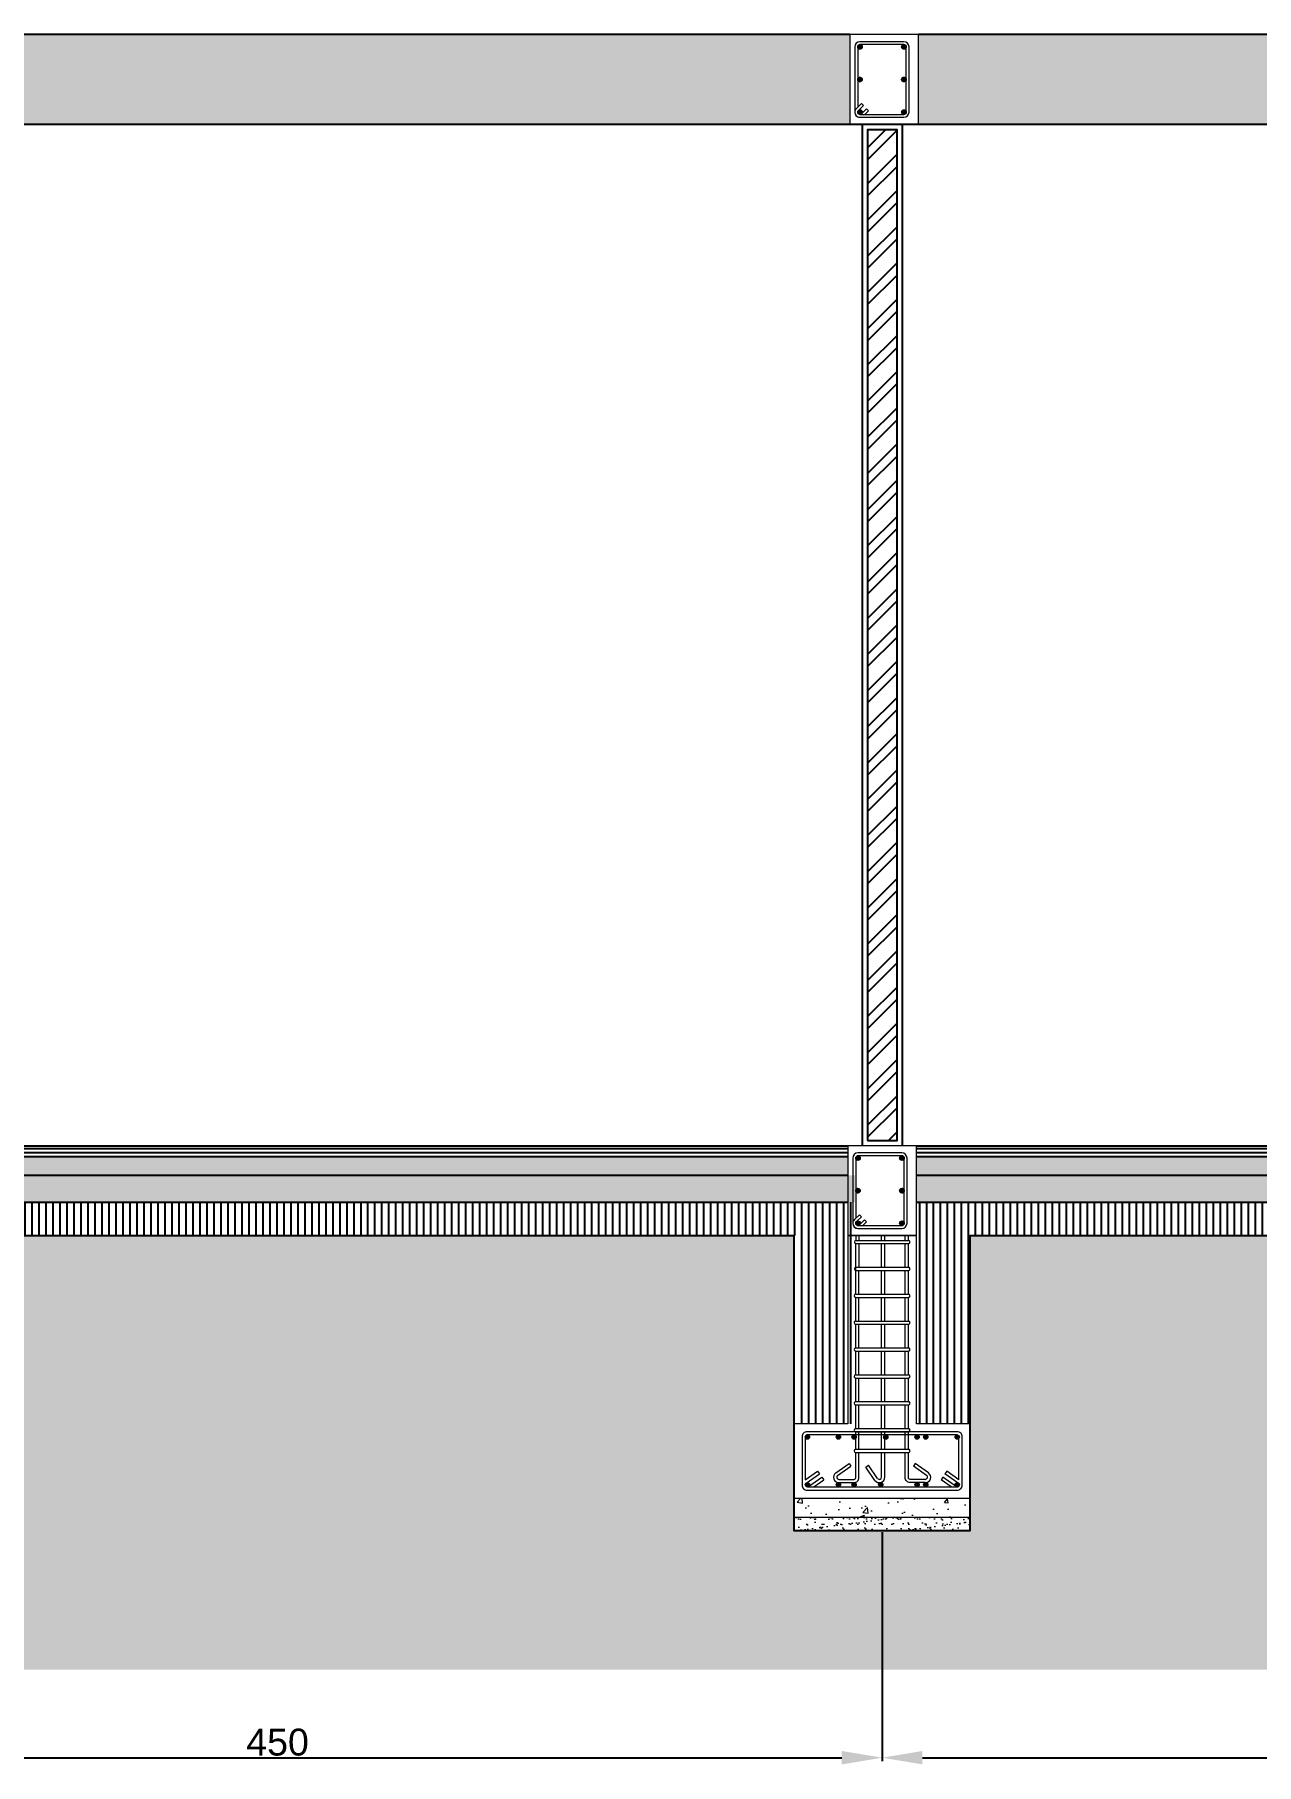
# Model space of a CAD drawing. Header units: centimetres. Extents: x 134057 to 145613, y 5028 to 39996.
# Drawn here: x 136118 to 136572, y 11762 to 12406 of the extents above; entities that cross this region are included whole.
import ezdxf

# ---------------------------------------------------------------- set-up
doc = ezdxf.new("R2010")
doc.units = ezdxf.units.CM
doc.header["$PDMODE"] = 2
for name, color, linetype, lineweight in [('ARS 01', 20, 'Continuous', 0), ('BEGOL', 254, 'Continuous', 18), ('LINE 0.20', 5, 'Continuous', 20), ('pondasi', 131, 'Continuous', 18), ('TEKS', 190, 'Continuous', 0)]:
    doc.layers.add(name, color=color, linetype=linetype, lineweight=lineweight)
doc.layers.add('balok', color=123, linetype='Continuous')
doc.layers.add('dinding', color=151, linetype='Continuous')
doc.styles.get("Standard").update_dxf_attribs({"font": 'arial.ttf'})
doc.linetypes.add('BATTING', pattern='A,0.00254,-2.54,[134,ltypeshp.shx,S=2.54,R=0,X=-2.54,Y=0],-5.08,[134,ltypeshp.shx,S=2.54,R=180,X=2.54,Y=0],-2.54', length=10.16254)
doc.dimstyles.new('ISO-25', dxfattribs={"dimtxt": 2.5, "dimasz": 2.5, "dimexe": 1.25, "dimexo": 0.625, "dimtad": 1, "dimtxsty": 'Standard', "dimcen": 2.5, "dimadec": 0, "dimazin": 0, "dimtfac": 1, "dimtmove": 0, "dimatfit": 3, "dimfxl": 1, "dimarcsym": 0})
pattern_1 = [(95, (-15390.421, -24206.277), (8.405679, 7.05320276), [1.143, -12.573]), (40, (-15390.421, -24206.277), (-9.6011072, 6.6106037), [0.9144, -10.05843505]), (145.451445, (-15389.72, -24205.69), (-1.19542786, 13.6638061), [0.9714005, -10.6854147]), (91.1842, (-15392.576, -24204.122), (13.2846146, 9.7172048), [1.7145, -18.8595]), (141.635558, (-15391.469, -24203.312), (-0.425197, 20.5696058), [1.4571014, -16.0281365]), (36.184151, (-15392.576, -24204.122), (-0.425197, 20.5696058), [1.371598, -15.087584]), (66, (-15390.96, -24203.583), (10.77119876, 2.09370894), [1.143, -12.573]), (11, (-15390.96, -24203.583), (-5.1923956, 10.4364716), [0.9144, -10.0584]), (116.451445, (-15390.062, -24203.409), (5.5788031, 12.53018056), [0.9714005, -10.68539626]), (82.5, (-15390.421, -24206.2774), (-3.45632814, 3.71840482), [0, -9.93648, 0, -10.2108, 0, -10.0965]), (52.5, (-15390.421, -24206.2774), (-1.41538364, 7.08522002), [0, -5.82168, 0, -9.70788, 0, -3.8481]), (12.5, (-15392.824, -24208.6806), (5.99567178, 5.50957173), [0, -3.81, 0, -11.8872, 0, -15.7734]), (2.5, (-15393.9016, -24209.758), (5.20583427, 7.36334357), [0, -4.953, 0, -7.89432, 0, -11.2014])]

# ---------------------------------------------------------------- blocks, each defined once
blk = doc.blocks.new('*D105')
at = {"layer": 'Defpoints', "color": 0, "transparency": 16777216}
for p in [(135983.26, 11849.04), (136433.17, 11849.04), (136433.17, 11764.51)]:
    blk.add_point(p, dxfattribs=at)
at = {"layer": 'dinding', "color": 0, "lineweight": -2, "transparency": 16777216}
for p, q in [((135983.26, 11848.42), (135983.26, 11763.26)), ((136433.17, 11848.42), (136433.17, 11763.26)), ((135998.26, 11764.51), (136418.17, 11764.51))]:
    blk.add_line(p, q, dxfattribs=at)
at = {"layer": 'dinding', "color": 0, "transparency": 16777216}
for points in [[(135998.26, 11767.01), (135998.26, 11762.01), (135983.26, 11764.51)], [(136418.17, 11767.01), (136418.17, 11762.01), (136433.17, 11764.51)]]:
    blk.add_solid(points, dxfattribs=at)
at = {"layer": 'dinding', "color": 0, "transparency": 16777216, "insert": (136208.22, 11770.24), "char_height": 10, "attachment_point": 5}
blk.add_mtext('450', dxfattribs=at)
blk = doc.blocks.new('*D106')
at = {"layer": 'Defpoints', "color": 0, "transparency": 16777216}
for p in [(136433.17, 11849.04), (136883.17, 11849.04), (136883.17, 11764.51)]:
    blk.add_point(p, dxfattribs=at)
at = {"layer": 'dinding', "color": 0, "lineweight": -2, "transparency": 16777216}
for p, q in [((136433.17, 11848.42), (136433.17, 11763.26)), ((136883.17, 11848.42), (136883.17, 11763.26)), ((136448.17, 11764.51), (136868.17, 11764.51))]:
    blk.add_line(p, q, dxfattribs=at)
at = {"layer": 'dinding', "color": 0, "transparency": 16777216}
for points in [[(136448.17, 11767.01), (136448.17, 11762.01), (136433.17, 11764.51)], [(136868.17, 11767.01), (136868.17, 11762.01), (136883.17, 11764.51)]]:
    blk.add_solid(points, dxfattribs=at)
at = {"layer": 'dinding', "color": 0, "transparency": 16777216, "insert": (136658.17, 11770.24), "char_height": 10, "attachment_point": 5}
blk.add_mtext('450', dxfattribs=at)

msp = doc.modelspace()

# ---------------------------------------------------------------- hatches: boundary and pattern name
at = {"true_color": 0x636466}
h = msp.add_hatch(dxfattribs=at)
h.set_pattern_fill('EARTH', color=251, scale=3, angle=45)
h.set_pattern_definition([(45, (-15390.42, -24206.277), (0, 26.9407684), [19.05, -19.05]), (45, (-15395.472, -24201.226), (0, 26.9407684), [19.05, -19.05]), (45, (-15400.524, -24196.175), (0, 26.9407684), [19.05, -19.05]), (135, (-15400.524, -24192.807), (-26.9407684, 0), [19.05, -19.05]), (135, (-15395.472, -24187.756), (-26.9407684, 0), [19.05, -19.05]), (135, (-15390.42, -24182.704), (-26.9407684, 0), [19.05, -19.05])])
h.paths.add_polyline_path([(136400.371, 11958.77), (136015.971, 11958.77), (136015.971, 11849.044), (135950.371, 11849.044), (135950.371, 11958.77), (135565.971, 11958.77), (135565.971, 11849.044), (135500.371, 11849.044), (135500.371, 11958.77), (135113.304, 11958.77), (135113.304, 11888.77), (135113.304, 11849.044), (135047.704, 11849.044), (135047.704, 11971.181), (135015.08, 11971.181), (135015.08, 11797.314), (136965.01, 11797.314), (136965.01, 11958.77), (136915.971, 11958.77), (136915.971, 11849.044), (136850.371, 11849.044), (136850.371, 11958.77), (136465.971, 11958.77), (136465.971, 11849.044), (136400.371, 11849.044)])
at = {"layer": 'ARS 01', "lineweight": 15}
h = msp.add_hatch(dxfattribs=at)
h.set_pattern_fill('ANSI33', color=256, scale=0.053202, style=0)
h.set_pattern_definition([(315, (136423.33635, 11987.60554), (-0.238885, -0.238885), []), (315, (136423.57523, 11987.60554), (-0.238885, -0.238885), [0.168917, -0.08446])])
h.paths.add_polyline_path([(136425.039, 11987.606, -1), (136423.336, 11987.606, -1)])
h = msp.add_hatch(dxfattribs=at)
h.set_pattern_fill('ANSI33', color=256, scale=0.053202, style=0)
h.set_pattern_definition([(225, (136441.3875, 11987.60554), (0.238885, -0.238885), []), (225, (136441.14863, 11987.60554), (0.238885, -0.238885), [0.168917, -0.08446])])
h.paths.add_polyline_path([(136439.685, 11987.606, 1), (136441.388, 11987.606, 1)])
h = msp.add_hatch(dxfattribs=at)
h.set_pattern_fill('ANSI33', color=256, scale=0.053202, style=0)
h.set_pattern_definition([(45, (136423.33635, 11975.47544), (-0.238885, 0.238885), []), (45, (136423.57523, 11975.47544), (-0.238885, 0.238885), [0.168917, -0.08446])])
h.paths.add_polyline_path([(136425.039, 11975.475, 1), (136423.336, 11975.475, 1)])
h = msp.add_hatch(dxfattribs=at)
h.set_pattern_fill('ANSI33', color=256, scale=0.053202, style=0)
h.set_pattern_definition([(315, (136423.33635, 11975.47544), (-0.238885, -0.238885), []), (315, (136423.57523, 11975.47544), (-0.238885, -0.238885), [0.168917, -0.08446])])
h.paths.add_polyline_path([(136425.039, 11975.475, -1), (136423.336, 11975.475, -1)])
h = msp.add_hatch(dxfattribs=at)
h.set_pattern_fill('ANSI33', color=256, scale=0.053202, style=0)
h.set_pattern_definition([(135, (136441.3875, 11975.47544), (0.238885, 0.238885), []), (135, (136441.14863, 11975.47544), (0.238885, 0.238885), [0.168917, -0.08446])])
h.paths.add_polyline_path([(136439.685, 11975.475, -1), (136441.388, 11975.475, -1)])
h = msp.add_hatch(dxfattribs=at)
h.set_pattern_fill('ANSI33', color=256, scale=0.053202, style=0)
h.set_pattern_definition([(225, (136441.3875, 11975.47544), (0.238885, -0.238885), []), (225, (136441.14863, 11975.47544), (0.238885, -0.238885), [0.168917, -0.08446])])
h.paths.add_polyline_path([(136439.685, 11975.475, 1), (136441.388, 11975.475, 1)])
h = msp.add_hatch(dxfattribs=at)
h.set_pattern_fill('ANSI33', color=256, scale=0.053202, style=0)
h.set_pattern_definition([(45, (136423.33635, 11963.34534), (-0.238885, 0.238885), []), (45, (136423.57523, 11963.34534), (-0.238885, 0.238885), [0.168917, -0.08446])])
h.paths.add_polyline_path([(136425.039, 11963.345, 1), (136423.336, 11963.345, 1)])
h = msp.add_hatch(dxfattribs=at)
h.set_pattern_fill('ANSI33', color=256, scale=0.053202, style=0)
h.set_pattern_definition([(135, (136441.3875, 11963.34534), (0.238885, 0.238885), []), (135, (136441.14863, 11963.34534), (0.238885, 0.238885), [0.168917, -0.08446])])
h.paths.add_polyline_path([(136439.685, 11963.345, -1), (136441.388, 11963.345, -1)])
at = {"layer": 'balok', "true_color": 0x636466}
h = msp.add_hatch(dxfattribs=at)
h.set_pattern_fill('AR-CONC', color=251, scale=0.06, angle=45)
h.set_pattern_definition(pattern_1)
h.paths.add_polyline_path([(135521.117, 12405.592), (135094.05, 12405.592), (135094.05, 12372.181), (135521.117, 12372.181)])
h.paths.add_polyline_path([(135971.117, 12405.592), (135546.717, 12405.592), (135546.717, 12372.181), (135971.117, 12372.181)])
h.paths.add_polyline_path([(136122.803, 12405.592), (135996.717, 12405.592), (135996.717, 12372.181), (136122.803, 12372.181)])
h.paths.add_polyline_path([(136421.117, 12405.592), (136122.803, 12405.592), (136122.803, 12372.181), (136421.117, 12372.181)])
h.paths.add_polyline_path([(136871.117, 12405.592), (136446.717, 12405.592), (136446.717, 12372.181), (136871.117, 12372.181)])
at = {"layer": 'balok', "lineweight": 15}
h = msp.add_hatch(dxfattribs=at)
h.set_pattern_fill('ANSI33', color=256, scale=0.053202, style=0)
h.set_pattern_definition([(315, (136424.08257, 12401.0165), (-0.238885, -0.238885), []), (315, (136424.32145, 12401.0165), (-0.238885, -0.238885), [0.168917, -0.08446])])
h.paths.add_polyline_path([(136425.785, 12401.017, -1), (136424.083, 12401.017, -1)])
h = msp.add_hatch(dxfattribs=at)
h.set_pattern_fill('ANSI33', color=256, scale=0.053202, style=0)
h.set_pattern_definition([(225, (136442.13373, 12401.0165), (0.238885, -0.238885), []), (225, (136441.89484, 12401.0165), (0.238885, -0.238885), [0.168917, -0.08446])])
h.paths.add_polyline_path([(136440.431, 12401.017, 1), (136442.134, 12401.017, 1)])
h = msp.add_hatch(dxfattribs=at)
h.set_pattern_fill('ANSI33', color=256, scale=0.053202, style=0)
h.set_pattern_definition([(45, (136424.08257, 12388.8864), (-0.238885, 0.238885), []), (45, (136424.32145, 12388.8864), (-0.238885, 0.238885), [0.168917, -0.08446])])
h.paths.add_polyline_path([(136425.785, 12388.886, 1), (136424.083, 12388.886, 1)])
h = msp.add_hatch(dxfattribs=at)
h.set_pattern_fill('ANSI33', color=256, scale=0.053202, style=0)
h.set_pattern_definition([(315, (136424.08257, 12388.8864), (-0.238885, -0.238885), []), (315, (136424.32145, 12388.8864), (-0.238885, -0.238885), [0.168917, -0.08446])])
h.paths.add_polyline_path([(136425.785, 12388.886, -1), (136424.083, 12388.886, -1)])
h = msp.add_hatch(dxfattribs=at)
h.set_pattern_fill('ANSI33', color=256, scale=0.053202, style=0)
h.set_pattern_definition([(135, (136442.13373, 12388.8864), (0.238885, 0.238885), []), (135, (136441.89484, 12388.8864), (0.238885, 0.238885), [0.168917, -0.08446])])
h.paths.add_polyline_path([(136440.431, 12388.886, -1), (136442.134, 12388.886, -1)])
h = msp.add_hatch(dxfattribs=at)
h.set_pattern_fill('ANSI33', color=256, scale=0.053202, style=0)
h.set_pattern_definition([(225, (136442.13373, 12388.8864), (0.238885, -0.238885), []), (225, (136441.89484, 12388.8864), (0.238885, -0.238885), [0.168917, -0.08446])])
h.paths.add_polyline_path([(136440.431, 12388.886, 1), (136442.134, 12388.886, 1)])
h = msp.add_hatch(dxfattribs=at)
h.set_pattern_fill('ANSI33', color=256, scale=0.053202, style=0)
h.set_pattern_definition([(45, (136424.08257, 12376.7563), (-0.238885, 0.238885), []), (45, (136424.32145, 12376.7563), (-0.238885, 0.238885), [0.168917, -0.08446])])
h.paths.add_polyline_path([(136425.785, 12376.756, 1), (136424.083, 12376.756, 1)])
h = msp.add_hatch(dxfattribs=at)
h.set_pattern_fill('ANSI33', color=256, scale=0.053202, style=0)
h.set_pattern_definition([(135, (136442.13373, 12376.7563), (0.238885, 0.238885), []), (135, (136441.89484, 12376.7563), (0.238885, 0.238885), [0.168917, -0.08446])])
h.paths.add_polyline_path([(136440.431, 12376.756, -1), (136442.134, 12376.756, -1)])
at = {"layer": 'dinding', "true_color": 0x636466}
h = msp.add_hatch(dxfattribs=at)
h.set_pattern_fill('ANSI32', color=251)
h.set_pattern_definition([(45, (-11016.762, -24206.277), (-6.7351921, 6.7351921), []), (45, (-11012.272, -24206.277), (-6.7351921, 6.7351921), [])])
h.paths.add_polyline_path([(136438.764, 12370.181), (136427.764, 12370.181), (136427.764, 11994.181), (136438.764, 11994.181)])
h = msp.add_hatch(dxfattribs=at)
h.set_pattern_fill('AR-CONC', color=251, scale=0.06, angle=45)
h.set_pattern_definition(pattern_1)
h.paths.add_polyline_path([(135520.371, 11988.181), (135093.304, 11988.181), (135093.304, 11981.181), (135520.371, 11981.181)])
h.paths.add_polyline_path([(135970.371, 11988.181), (135545.971, 11988.181), (135545.971, 11981.181), (135970.371, 11981.181)])
h.paths.add_polyline_path([(136870.371, 11988.181), (136445.971, 11988.181), (136445.971, 11981.181), (136870.371, 11981.181)])
h = msp.add_hatch(dxfattribs=at)
h.set_pattern_fill('AR-CONC', color=251, scale=0.06, angle=45)
h.set_pattern_definition(pattern_1)
h.paths.add_polyline_path([(136420.371, 11988.181), (135995.971, 11988.181), (135995.971, 11981.181), (136420.371, 11981.181)])
h = msp.add_hatch(dxfattribs=at)
h.set_pattern_fill('AR-SAND', color=251, scale=0.075, angle=45)
h.set_pattern_definition([(82.5, (-14487.7544, -24206.2774), (-2.680360115, 2.51065117), [0, -2.8956, 0, -3.2385, 0, -3.095625]), (52.5, (-14487.7544, -24206.2774), (-1.41758196, 6.18549639), [0, -1.5621, 0, -2.60985, 0, -1.000125]), (12.5, (-14489.4112, -24207.9343), (4.187248694, 4.20249234), [0, -0.9525, 0, -3.429, 0, -4.47675]), (2.5, (-14489.411, -24207.9343), (2.86710832, 5.23163086), [0, -0.47625, 0, -2.2479, 0, -2.57175])])
h.paths.add_polyline_path([(136423.037, 11980.051), (136423.037, 11981.181), (135995.971, 11981.181), (135995.971, 11971.181), (136423.037, 11971.181)])
h = msp.add_hatch(dxfattribs=at)
h.set_pattern_fill('AR-SAND', color=251, scale=0.075, angle=45)
h.set_pattern_definition([(82.5, (-14037.7544, -24206.2774), (-2.680360115, 2.51065117), [0, -2.8956, 0, -3.2385, 0, -3.095625]), (52.5, (-14037.7544, -24206.2774), (-1.41758196, 6.18549639), [0, -1.5621, 0, -2.60985, 0, -1.000125]), (12.5, (-14039.4112, -24207.9343), (4.187248694, 4.20249234), [0, -0.9525, 0, -3.429, 0, -4.47675]), (2.5, (-14039.411, -24207.9343), (2.86710832, 5.23163086), [0, -0.47625, 0, -2.2479, 0, -2.57175])])
h.paths.add_polyline_path([(136873.037, 11980.051), (136873.037, 11981.181), (136445.971, 11981.181), (136445.971, 11971.181), (136873.037, 11971.181)])
h = msp.add_hatch(dxfattribs=at)
h.set_pattern_fill('ANSI31', color=251, scale=0.82, angle=45)
h.set_pattern_definition([(90, (-14487.7544, -24206.2774), (-2.6035, 0), [])])
h.paths.add_polyline_path([(136423.037, 11971.181), (135995.971, 11971.181), (135995.971, 11958.77), (135995.971, 11888.77), (136015.971, 11888.77), (136015.971, 11958.77), (136403.037, 11958.77), (136403.037, 11888.77), (136423.037, 11888.77), (136423.037, 11958.77)])
h = msp.add_hatch(dxfattribs=at)
h.set_pattern_fill('ANSI31', color=251, scale=0.82, angle=45)
h.set_pattern_definition([(90, (-14037.7544, -24206.2774), (-2.6035, 0), [])])
h.paths.add_polyline_path([(136873.037, 11971.181), (136445.971, 11971.181), (136445.971, 11958.77), (136445.971, 11888.77), (136465.971, 11888.77), (136465.971, 11958.77), (136853.037, 11958.77), (136853.037, 11888.77), (136873.037, 11888.77), (136873.037, 11958.77)])
at = {"layer": 'pondasi'}
h = msp.add_hatch(color=256, dxfattribs=at)
h.dxf.hatch_style = 1
h.paths.add_polyline_path([(136404.571, 11883.77, -1), (136406.171, 11883.77, -1)])
h = msp.add_hatch(color=256, dxfattribs=at)
h.dxf.hatch_style = 1
h.paths.add_polyline_path([(136416.137, 11883.77, -1), (136417.737, 11883.77, -1)])
h = msp.add_hatch(color=256, dxfattribs=at)
h.dxf.hatch_style = 1
h.paths.add_polyline_path([(136421.945, 11883.77, -1), (136423.545, 11883.77, -1)])
h = msp.add_hatch(color=256, dxfattribs=at)
h.dxf.hatch_style = 1
h.paths.add_polyline_path([(136433.737, 11883.755, -1), (136435.337, 11883.755, -1)])
h = msp.add_hatch(color=256, dxfattribs=at)
h.dxf.hatch_style = 1
h.paths.add_polyline_path([(136445.379, 11883.77, -1), (136446.979, 11883.77, -1)])
h = msp.add_hatch(color=256, dxfattribs=at)
h.dxf.hatch_style = 1
h.paths.add_polyline_path([(136448.604, 11883.77, -1), (136450.204, 11883.77, -1)])
h = msp.add_hatch(color=256, dxfattribs=at)
h.dxf.hatch_style = 1
h.paths.add_polyline_path([(136460.321, 11883.77, -1), (136461.921, 11883.77, -1)])
h = msp.add_hatch(color=256, dxfattribs=at)
h.dxf.hatch_style = 1
h.paths.add_polyline_path([(136404.571, 11866.044, 1), (136406.171, 11866.044, 1)])
h = msp.add_hatch(color=256, dxfattribs=at)
h.dxf.hatch_style = 1
h.paths.add_polyline_path([(136416.137, 11866.044, 1), (136417.737, 11866.044, 1)])
h = msp.add_hatch(color=256, dxfattribs=at)
h.dxf.hatch_style = 1
h.paths.add_polyline_path([(136421.945, 11866.044, 1), (136423.545, 11866.044, 1)])
h = msp.add_hatch(color=256, dxfattribs=at)
h.dxf.hatch_style = 1
h.paths.add_polyline_path([(136431.871, 11866.044, 1), (136433.471, 11866.044, 1)])
h = msp.add_hatch(color=256, dxfattribs=at)
h.dxf.hatch_style = 1
h.paths.add_polyline_path([(136445.379, 11866.044, 1), (136446.979, 11866.044, 1)])
h = msp.add_hatch(color=256, dxfattribs=at)
h.dxf.hatch_style = 1
h.paths.add_polyline_path([(136448.604, 11866.044, 1), (136450.204, 11866.044, 1)])
h = msp.add_hatch(color=256, dxfattribs=at)
h.dxf.hatch_style = 1
h.paths.add_polyline_path([(136460.321, 11866.044, 1), (136461.921, 11866.044, 1)])
at = {"layer": 'pondasi', "lineweight": 5, "ltscale": 0.5}
h = msp.add_hatch(dxfattribs=at)
h.set_pattern_fill('AR-CONC', color=256, scale=0.09)
h.set_pattern_definition([(50, (136192.895, 6029.036), (16.39662, -1.434518), [1.7145, -18.8595]), (355, (136192.895, 6029.036), (-3.17191, 17.195116), [1.3716, -15.087653]), (100.45144, (136194.262, 6028.917), (13.224712, 15.760598), [1.4571, -16.02812]), (46.1842, (136192.895, 6033.608), (24.397114, -3.78381), [2.57175, -28.28925]), (96.63556, (136194.928, 6033.293), (21.36637, 22.26835), [2.18565, -24.0422]), (351.18415, (136192.895, 6033.608), (21.36637, 22.26835), [2.0574, -22.63138]), (21, (136195.181, 6032.465), (13.645295, -9.203868), [1.7145, -18.8595]), (326, (136195.181, 6032.465), (5.562183, 16.576917), [1.3716, -15.0876]), (71.45144, (136196.318, 6031.698), (19.207478, 7.37305), [1.4571, -16.028094]), (37.5, (136192.8953, 6029.0364), (0.277974, 7.6099535), [0, -14.90472, 0, -15.3162, 0, -15.14475]), (7.5, (136192.895, 6029.0364), (6.01377, 9.016252), [0, -8.73252, 0, -14.56182, 0, -5.77215]), (327.5, (136187.7975, 6029.0364), (12.2031536, -0.515587), [0, -5.715, 0, -17.8308, 0, -23.6601]), (317.5, (136185.512, 6029.036), (13.331626, 2.288384), [0, -7.4295, 0, -11.84148, 0, -16.8021])])
h.paths.add_polyline_path([(136465.971, 11861.044), (136400.371, 11861.044), (136400.371, 11854.044), (136465.971, 11854.044)])
h = msp.add_hatch(dxfattribs=at)
h.set_pattern_fill('AR-SAND', color=256, scale=0.08)
h.set_pattern_definition([(37.5, (136192.8953, 6029.0364), (-0.1280025, 3.9153059), [0, -3.08864, 0, -3.4544, 0, -3.302]), (7.5, (136192.8953, 6029.0364), (3.5961863, 5.734601), [0, -1.66624, 0, -2.78384, 0, -1.0668]), (327.5, (136190.396, 6029.0364), (6.327939, 0.0114975), [0, -1.016, 0, -3.6576, 0, -4.7752]), (317.5, (136190.396, 6029.0364), (6.1084516, 1.7834346), [0, -0.508, 0, -2.39776, 0, -2.7432])])
h.paths.add_polyline_path([(136465.971, 11854.044), (136400.371, 11854.044), (136400.371, 11849.044), (136465.971, 11849.044)])

# ---------------------------------------------------------------- linework, layer by layer
at = {"layer": 'balok'}
for p, q in [((136421.117, 12405.592), (135996.717, 12405.592)), ((136871.117, 12405.592, -313.896), (136446.717, 12405.592)), ((136875.764, 12372.181, -52758.775), (135094.05, 12372.181, -1056.76))]:
    msp.add_line(p, q, dxfattribs=at)
at = {"layer": 'balok', "lineweight": 15}
for p, q in [((136446.717, 12405.592), (136421.117, 12405.592)), ((136421.117, 12405.592, -313.896), (136421.117, 12393.462, -313.896)), ((136437.064, 12402.932), (136424.934, 12402.932)), ((136437.064, 12401.868), (136424.934, 12401.868)), ((136441.282, 12402.932), (136429.152, 12402.932)), ((136441.282, 12401.868), (136429.152, 12401.868)), ((136446.717, 12372.181, -313.896), (136446.717, 12405.592, -313.896)), ((136423.019, 12401.017), (136423.019, 12388.886)), ((136424.083, 12401.017), (136424.083, 12388.886)), ((136442.134, 12388.886), (136442.134, 12401.017)), ((136443.198, 12388.886), (136443.198, 12401.017)), ((136421.117, 12393.462, -313.896), (136421.117, 12372.181, -313.896)), ((136423.019, 12388.886), (136423.019, 12376.756)), ((136424.083, 12388.886), (136424.083, 12378.604)), ((136442.134, 12376.756), (136442.134, 12388.886)), ((136443.198, 12376.756), (136443.198, 12388.886)), ((136421.117, 12372.181), (136441.639, 12372.181)), ((136424.577, 12372.181), (136446.717, 12372.181)), ((136424.934, 12375.905), (136437.064, 12375.905)), ((136424.934, 12374.841), (136437.064, 12374.841)), ((136429.152, 12375.905), (136441.282, 12375.905)), ((136429.152, 12374.841), (136441.282, 12374.841))]:
    msp.add_line(p, q, dxfattribs=at)
for points in [[(136426.308, 12387.553), (136426.295, 12387.539)], [(136423.586, 12378.117), (136425.453, 12379.947), (136426.198, 12379.187), (136424.332, 12377.358)], [(136425.536, 12376.154), (136427.365, 12378.021), (136428.125, 12377.276), (136426.781, 12375.905)], [(136426.308, 12375.423), (136426.295, 12375.409)]]:
    msp.add_lwpolyline(points, dxfattribs=at)
for centre in [(136424.934, 12401.017), (136441.282, 12401.017), (136424.934, 12388.886), (136424.934, 12388.886), (136441.282, 12388.886), (136441.282, 12388.886), (136424.934, 12376.756), (136441.282, 12376.756)]:
    msp.add_circle(centre, 0.851, dxfattribs=at)
for centre, radius, start, end in [((136424.934, 12401.017), 1.915, 90, 180), ((136424.934, 12401.017), 0.851, 90, 180), ((136441.282, 12401.017), 1.915, 0, 90), ((136441.282, 12401.017), 0.851, 360, 90), ((136424.934, 12388.886), 0.851, 90, 180), ((136441.282, 12388.886), 0.851, 360, 90), ((136424.934, 12388.886), 0.851, 180, 270), ((136424.934, 12388.886), 1.915, 315.2895, 315.868534), ((136441.282, 12388.886), 0.851, 270, 360), ((136424.934, 12376.756), 1.915, 134.131466, 270), ((136424.934, 12376.756), 1.915, 180, 270), ((136424.934, 12376.756), 0.851, 180, 270), ((136441.282, 12376.756), 0.851, 270, 360), ((136441.282, 12376.756), 1.915, 270, 360), ((136424.934, 12376.756), 1.915, 315.2895, 315.868534)]:
    msp.add_arc(centre, radius, start, end, dxfattribs=at)
at = {"layer": 'BEGOL', "lineweight": 15}
for p, q in [((136422.272, 11987.606), (136422.272, 11975.475)), ((136423.336, 11987.606), (136423.336, 11975.475)), ((136436.318, 11989.521), (136424.188, 11989.521)), ((136436.318, 11988.457), (136424.188, 11988.457)), ((136440.536, 11989.521), (136428.406, 11989.521)), ((136440.536, 11988.457), (136428.406, 11988.457)), ((136441.388, 11975.475), (136441.388, 11987.606)), ((136442.452, 11975.475), (136442.452, 11987.606)), ((136422.272, 11975.475), (136422.272, 11963.345)), ((136423.336, 11975.475), (136423.336, 11965.193)), ((136441.388, 11963.345), (136441.388, 11975.475)), ((136442.452, 11963.345), (136442.452, 11975.475)), ((136424.188, 11962.494), (136436.318, 11962.494)), ((136424.188, 11961.43), (136436.318, 11961.43)), ((136428.406, 11962.494), (136440.536, 11962.494)), ((136428.406, 11961.43), (136440.536, 11961.43))]:
    msp.add_line(p, q, dxfattribs=at)
for points in [[(136422.84, 11964.706), (136424.707, 11966.536), (136425.452, 11965.776), (136423.586, 11963.947)], [(136424.789, 11962.743), (136426.619, 11964.61), (136427.379, 11963.865), (136426.035, 11962.494)]]:
    msp.add_lwpolyline(points, dxfattribs=at)
for centre in [(136424.188, 11987.606), (136440.536, 11987.606), (136424.188, 11975.475), (136424.188, 11975.475), (136440.536, 11975.475), (136440.536, 11975.475), (136424.188, 11963.345), (136440.536, 11963.345)]:
    msp.add_circle(centre, 0.851, dxfattribs=at)
for centre, radius, start, end in [((136424.188, 11987.606), 1.915, 90, 180), ((136424.188, 11987.606), 0.851, 90, 180), ((136440.536, 11987.606), 1.915, 0, 90), ((136440.536, 11987.606), 0.851, 360, 90), ((136424.188, 11975.475), 0.851, 90, 180), ((136424.188, 11975.475), 0.851, 180, 270), ((136424.188, 11975.475), 1.915, 315.2895, 315.868534), ((136440.536, 11975.475), 0.851, 360, 90), ((136440.536, 11975.475), 0.851, 270, 360), ((136424.188, 11963.345), 1.915, 134.131466, 270), ((136424.188, 11963.345), 1.915, 180, 270), ((136424.188, 11963.345), 0.851, 180, 270), ((136424.188, 11963.345), 1.915, 315.2895, 315.868534), ((136440.536, 11963.345), 0.851, 270, 360), ((136440.536, 11963.345), 1.915, 270, 360)]:
    msp.add_arc(centre, radius, start, end, dxfattribs=at)
at = {"layer": 'dinding'}
for p, q in [((135995.971, 11992.181), (136420.371, 11992.181, -313.896)), ((135995.971, 11991.181), (136420.371, 11991.181, -313.896)), ((136445.971, 11992.181), (136870.622, 11992.181)), ((136445.971, 11991.181), (136870.622, 11991.181)), ((135995.971, 11988.181), (136420.371, 11988.181, -313.896)), ((136445.971, 11988.181), (136870.622, 11988.181)), ((135995.971, 11981.181), (136420.371, 11981.181, -313.896)), ((136445.971, 11981.181), (136870.622, 11981.181)), ((135995.971, 11971.181), (136420.371, 11971.181, -313.896)), ((136445.971, 11971.181), (136870.622, 11971.181))]:
    msp.add_line(p, q, dxfattribs=at)
at = {"layer": 'dinding', "linetype": 'BATTING', "ltscale": 0.12}
for p, q in [((135995.971, 11989.681), (136420.371, 11989.681, -313.896)), ((136445.971, 11989.681), (136870.622, 11989.681))]:
    msp.add_line(p, q, dxfattribs=at)
at = {"layer": 'dinding'}
for points in [[(136425.764, 12372.181), (136425.764, 11992.181)], [(136440.764, 11992.181), (136440.764, 12372.181)], [(135067.704, 11971.181), (135047.704, 11971.181), (135047.704, 11849.044), (135113.304, 11849.044), (135113.304, 11888.77), (135113.304, 11958.77), (135500.371, 11958.77), (135500.371, 11849.044), (135565.971, 11849.044), (135565.971, 11958.77), (135950.371, 11958.77), (135950.371, 11849.044), (136015.971, 11849.044), (136015.971, 11958.77), (136400.371, 11958.77), (136400.371, 11849.044), (136465.971, 11849.044), (136465.971, 11958.77), (136850.371, 11958.77), (136850.371, 11849.044), (136915.971, 11849.044), (136915.971, 11958.77), (136895.971, 11958.77)]]:
    msp.add_lwpolyline(points, dxfattribs=at)
msp.add_lwpolyline([(136427.764, 11994.181), (136438.764, 11994.181), (136438.764, 12370.181), (136427.764, 12370.181)], close=True, dxfattribs=at)
at = {"layer": 'LINE 0.20', "lineweight": 15}
for p, q in [((136440.893, 11992.181), (136420.371, 11992.181)), ((136420.371, 11992.181, -313.896), (136420.371, 11980.051, -313.896)), ((136440.893, 11992.181), (136420.371, 11992.181)), ((136441.144, 11992.181), (136420.622, 11992.181)), ((136445.971, 11992.181), (136423.831, 11992.181)), ((136445.971, 11958.77, -313.896), (136445.971, 11992.181, -313.896)), ((136420.371, 11980.051, -313.896), (136420.371, 11958.77, -313.896))]:
    msp.add_line(p, q, dxfattribs=at)
at = {"layer": 'pondasi', "lineweight": 15}
for p, q in [((136420.371, 11958.77), (136440.893, 11958.77)), ((136423.831, 11958.77), (136445.971, 11958.77))]:
    msp.add_line(p, q, dxfattribs=at)
at = {"layer": 'pondasi'}
for p, q in [((136432.988, 11956.97, -313.896), (136432.988, 11958.77, -313.896)), ((136434.188, 11956.97, -313.896), (136434.188, 11958.77, -313.896)), ((136423.48, 11956.97, -387.947), (136442.971, 11956.97, -627.792)), ((136423.48, 11955.77, -387.947), (136442.971, 11955.77, -627.792)), ((136432.988, 11946.97, -313.896), (136432.988, 11955.77, -313.896)), ((136434.188, 11946.97, -313.896), (136434.188, 11955.77, -313.896)), ((136423.48, 11946.97, -387.947), (136442.971, 11946.97, -627.792)), ((136423.48, 11945.77, -387.947), (136442.971, 11945.77, -627.792)), ((136432.988, 11936.97, -313.896), (136432.988, 11945.77, -313.896)), ((136434.188, 11936.97, -313.896), (136434.188, 11945.77, -313.896)), ((136423.371, 11936.97, -627.792), (136442.971, 11936.97, -627.792)), ((136423.371, 11935.77, -627.792), (136442.971, 11935.77, -627.792)), ((136432.988, 11926.97, -313.896), (136432.988, 11935.77, -313.896)), ((136434.188, 11926.97, -313.896), (136434.188, 11935.77, -313.896)), ((136423.371, 11926.97, -627.792), (136442.971, 11926.97, -627.792)), ((136423.371, 11925.77, -627.792), (136442.971, 11925.77, -627.792)), ((136432.988, 11916.97, -313.896), (136432.988, 11925.77, -313.896)), ((136434.188, 11916.97, -313.896), (136434.188, 11925.77, -313.896)), ((136423.371, 11916.97, -627.792), (136442.971, 11916.97, -627.792)), ((136423.371, 11915.77, -627.792), (136442.971, 11915.77, -627.792)), ((136432.988, 11906.97, -313.896), (136432.988, 11915.77, -313.896)), ((136434.188, 11906.97, -313.896), (136434.188, 11915.77, -313.896)), ((136423.371, 11906.97, -627.792), (136442.971, 11906.97, -627.792)), ((136423.371, 11905.77, -627.792), (136442.971, 11905.77, -627.792)), ((136432.988, 11896.97, -313.896), (136432.988, 11905.77, -313.896)), ((136434.188, 11896.97, -313.896), (136434.188, 11905.77, -313.896)), ((136423.371, 11896.97, -627.792), (136442.971, 11896.97, -627.792)), ((136423.371, 11895.77, -627.792), (136442.971, 11895.77, -627.792)), ((136432.988, 11886.97, -313.896), (136432.988, 11895.77, -313.896)), ((136434.188, 11886.97, -313.896), (136434.188, 11895.77, -313.896)), ((136423.371, 11886.97, -627.792), (136442.971, 11886.97, -627.792)), ((136423.371, 11885.77, -627.792), (136442.971, 11885.77, -627.792)), ((136432.962, 11879.244, -627.792), (136432.962, 11885.77, -627.792)), ((136434.162, 11879.244, -627.792), (136434.162, 11885.77, -627.792)), ((136423.371, 11879.244, -627.792), (136442.971, 11879.244, -627.792)), ((136423.371, 11878.044, -627.792), (136442.971, 11878.044, -627.792)), ((136432.962, 11868.844, -627.792), (136432.962, 11878.044, -627.792)), ((136434.162, 11868.844, -627.792), (136434.162, 11878.044, -627.792)), ((136404.571, 11867.926, -627.792), (136409.138, 11871.124, -627.792)), ((136404.912, 11866.7, -627.792), (136409.827, 11870.141, -627.792)), ((136405.829, 11865.389, -627.792), (136410.744, 11868.831, -627.792)), ((136407.715, 11865.244, -627.792), (136411.433, 11867.848, -627.792)), ((136409.138, 11871.124, -627.792), (136409.827, 11870.141, -627.792)), ((136410.744, 11868.831, -627.792), (136411.433, 11867.848, -627.792)), ((136415.94, 11870.483, -627.792), (136420.855, 11873.924, -627.792)), ((136416.628, 11869.5, -627.792), (136421.543, 11872.941, -627.792)), ((136420.855, 11873.924, -627.792), (136421.543, 11872.941, -627.792)), ((136427.082, 11872.612, -627.792), (136428.065, 11873.3, -627.792)), ((136430.523, 11867.697, -627.792), (136427.082, 11872.612, -627.792)), ((136431.506, 11868.386, -627.792), (136428.065, 11873.3, -627.792)), ((136445.486, 11873.924, -627.792), (136444.798, 11872.941, -627.792)), ((136449.713, 11869.5, -627.792), (136444.798, 11872.941, -627.792)), ((136450.401, 11870.483, -627.792), (136445.486, 11873.924, -627.792)), ((136455.795, 11868.831, -627.792), (136455.106, 11867.848, -627.792)), ((136458.824, 11865.244, -627.792), (136455.106, 11867.848, -627.792)), ((136460.916, 11865.244, -627.792), (136455.795, 11868.831, -627.792)), ((136457.203, 11871.124, -627.792), (136456.515, 11870.141, -627.792)), ((136461.429, 11866.7, -627.792), (136456.515, 11870.141, -627.792)), ((136461.771, 11867.926, -627.792), (136457.203, 11871.124, -627.792)), ((136400.371, 11861.044, -627.792), (136400.371, 11854.044, -627.792)), ((136465.971, 11854.044, -627.792), (136465.971, 11861.044, -627.792)), ((136400.371, 11854.044, -627.792), (136465.971, 11854.044, -627.792)), ((136400.371, 11849.044, -627.792), (136400.371, 11854.044, -627.792)), ((136465.971, 11849.044, -627.792), (136400.371, 11849.044, -627.792)), ((136465.971, 11854.044, -627.792), (136465.971, 11849.044, -627.792))]:
    msp.add_line(p, q, dxfattribs=at)
for points, elevation in [([(136445.971, 11888.77), (136445.971, 11958.77), (136420.371, 11958.77), (136420.371, 11888.77)], -313.896), ([(136423.48, 11956.97), (136423.48, 11958.77)], -387.947), ([(136424.68, 11956.97), (136424.68, 11958.77)], -387.947), ([(136441.771, 11956.97), (136441.771, 11958.77)], -627.792), ([(136442.971, 11956.97), (136442.971, 11958.77)], -627.792), ([(136423.371, 11936.97), (136423.371, 11955.77)], -627.792), ([(136424.68, 11946.97), (136424.68, 11955.77)], -387.947), ([(136441.771, 11946.97), (136441.771, 11955.77)], -627.792), ([(136442.971, 11946.97), (136442.971, 11955.77)], -627.792), ([(136424.571, 11936.97), (136424.571, 11945.77)], -627.792), ([(136441.771, 11936.97), (136441.771, 11945.77)], -627.792), ([(136442.971, 11936.97), (136442.971, 11945.77)], -627.792), ([(136423.371, 11926.97), (136423.371, 11935.77)], -627.792), ([(136424.571, 11926.97), (136424.571, 11935.77)], -627.792), ([(136441.771, 11926.97), (136441.771, 11935.77)], -627.792), ([(136442.971, 11926.97), (136442.971, 11935.77)], -627.792), ([(136423.371, 11916.97), (136423.371, 11925.77)], -627.792), ([(136424.571, 11916.97), (136424.571, 11925.77)], -627.792), ([(136441.771, 11916.97), (136441.771, 11925.77)], -627.792), ([(136442.971, 11916.97), (136442.971, 11925.77)], -627.792), ([(136423.371, 11906.97), (136423.371, 11915.77)], -627.792), ([(136424.571, 11906.97), (136424.571, 11915.77)], -627.792), ([(136441.771, 11906.97), (136441.771, 11915.77)], -627.792), ([(136442.971, 11906.97), (136442.971, 11915.77)], -627.792), ([(136423.371, 11896.97), (136423.371, 11905.77)], -627.792), ([(136424.571, 11896.97), (136424.571, 11905.77)], -627.792), ([(136441.771, 11896.97), (136441.771, 11905.77)], -627.792), ([(136442.971, 11896.97), (136442.971, 11905.77)], -627.792), ([(136423.371, 11886.97), (136423.371, 11895.77)], -627.792), ([(136424.571, 11886.97), (136424.571, 11895.77)], -627.792), ([(136441.771, 11886.97), (136441.771, 11895.77)], -627.792), ([(136442.971, 11886.97), (136442.971, 11895.77)], -627.792), ([(136420.371, 11888.77), (136400.371, 11888.77), (136400.371, 11861.044), (136465.971, 11861.044), (136465.971, 11888.77), (136445.971, 11888.77)], -313.896), ([(136423.371, 11879.244), (136423.371, 11885.77)], -627.792), ([(136424.571, 11879.244), (136424.571, 11885.77)], -627.792), ([(136441.771, 11879.244), (136441.771, 11885.77)], -627.792), ([(136442.971, 11879.244), (136442.971, 11885.77)], -627.792)]:
    msp.add_lwpolyline(points, dxfattribs=dict(at, elevation=elevation))
at = {"layer": 'pondasi', "elevation": -313.896}
msp.add_lwpolyline([(136405.221, 11864.044), (136461.121, 11864.044, 0.4142136), (136462.971, 11865.894), (136462.971, 11883.92, 0.4142136), (136461.121, 11885.77), (136405.221, 11885.77, 0.4142136), (136403.371, 11883.92), (136403.371, 11865.894, 0.4142136)], format="xyb", close=True, dxfattribs=at)
at = {"layer": 'pondasi'}
for points, elevation in [([(136461.771, 11867.926), (136461.771, 11883.92, 0.4142136), (136461.121, 11884.57), (136405.221, 11884.57, 0.4142136), (136404.571, 11883.92), (136404.571, 11867.926)], -313.896), ([(136417.087, 11868.044), (136422.721, 11868.044, 0.4142136), (136423.371, 11868.694), (136423.371, 11878.044)], -627.792), ([(136417.087, 11866.844), (136422.721, 11866.844, 0.4142136), (136424.571, 11868.694), (136424.571, 11878.044)], -627.792), ([(136449.254, 11866.844), (136443.621, 11866.844, -0.4142136), (136441.771, 11868.694), (136441.771, 11878.044)], -627.792), ([(136449.254, 11868.044), (136443.621, 11868.044, -0.4142136), (136442.971, 11868.694), (136442.971, 11878.044)], -627.792), ([(136405.371, 11865.244), (136461.121, 11865.244, 0.4142136), (136461.771, 11865.894), (136461.771, 11866.511)], -313.896)]:
    msp.add_lwpolyline(points, format="xyb", dxfattribs=dict(at, elevation=elevation))
for centre in [(136405.371, 11883.77, -627.792), (136416.937, 11883.77, -627.792), (136422.745, 11883.77, -313.896), (136434.537, 11883.755, -627.792), (136446.179, 11883.77, -313.896), (136449.404, 11883.77, -627.792), (136461.121, 11883.77, -627.792), (136405.371, 11866.044, -627.792), (136416.937, 11866.044, -627.792), (136422.745, 11866.044, -313.896), (136432.671, 11866.044, -313.896), (136446.179, 11866.044, -313.896), (136449.404, 11866.044, -627.792), (136461.121, 11866.044, -627.792)]:
    msp.add_circle(centre, 0.8, dxfattribs=at)
for centre, radius, start, end in [((136423.48, 11956.37, -387.947), 0.6, 90, 270), ((136442.971, 11956.37, -627.792), 0.6, 270, 90), ((136423.48, 11946.37, -387.947), 0.6, 90, 270), ((136442.971, 11946.37, -627.792), 0.6, 270, 90), ((136423.371, 11936.37, -627.792), 0.6, 90, 270), ((136442.971, 11936.37, -627.792), 0.6, 270, 90), ((136423.371, 11926.37, -627.792), 0.6, 90, 270), ((136442.971, 11926.37, -627.792), 0.6, 270, 90), ((136423.371, 11916.37, -627.792), 0.6, 90, 270), ((136442.971, 11916.37, -627.792), 0.6, 270, 90), ((136423.371, 11906.37, -627.792), 0.6, 90, 270), ((136442.971, 11906.37, -627.792), 0.6, 270, 90), ((136423.371, 11896.37, -627.792), 0.6, 90, 270), ((136442.971, 11896.37, -627.792), 0.6, 270, 90), ((136423.371, 11886.37, -627.792), 0.6, 90, 270), ((136442.971, 11886.37, -627.792), 0.6, 270, 90), ((136423.371, 11878.644, -627.792), 0.6, 90, 270), ((136442.971, 11878.644, -627.792), 0.6, 270, 90), ((136417.087, 11868.844, -627.792), 2, 125, 270), ((136417.087, 11868.844, -627.792), 0.8, 125, 270), ((136432.162, 11868.844, -627.792), 2, 215, 0), ((136432.162, 11868.844, -627.792), 0.8, 215, 0), ((136449.254, 11868.844, -627.792), 2, 270, 55), ((136449.254, 11868.844, -627.792), 0.8, 270, 55)]:
    msp.add_arc(centre, radius, start, end, dxfattribs=at)
at = {"layer": 'TEKS', "lineweight": 15}
for points in [[(136425.562, 11974.142), (136425.549, 11974.128)], [(136425.562, 11962.012), (136425.549, 11961.998)]]:
    msp.add_lwpolyline(points, dxfattribs=at)

# ---------------------------------------------------------------- dimensions: what is measured, and where the dimension line sits
at = {"layer": 'dinding'}
for base, p1, p2, picture, middle in [((136433.171, 11764.512), (135983.264, 11849.044), (136433.171, 11849.044), '*D105', (136208.217, 11770.243)), ((136883.171, 11764.512), (136433.171, 11849.044), (136883.171, 11849.044), '*D106', (136658.171, 11770.243))]:
    dim = msp.add_linear_dim(base=base, p1=p1, p2=p2, text='450', dimstyle='ISO-25', override={"dimtxt": 10, "dimasz": 15}, dxfattribs=at)
    dim.commit()
    dim.dimension.update_dxf_attribs({"geometry": picture, "text_midpoint": middle})

doc.saveas('drawing.dxf')
